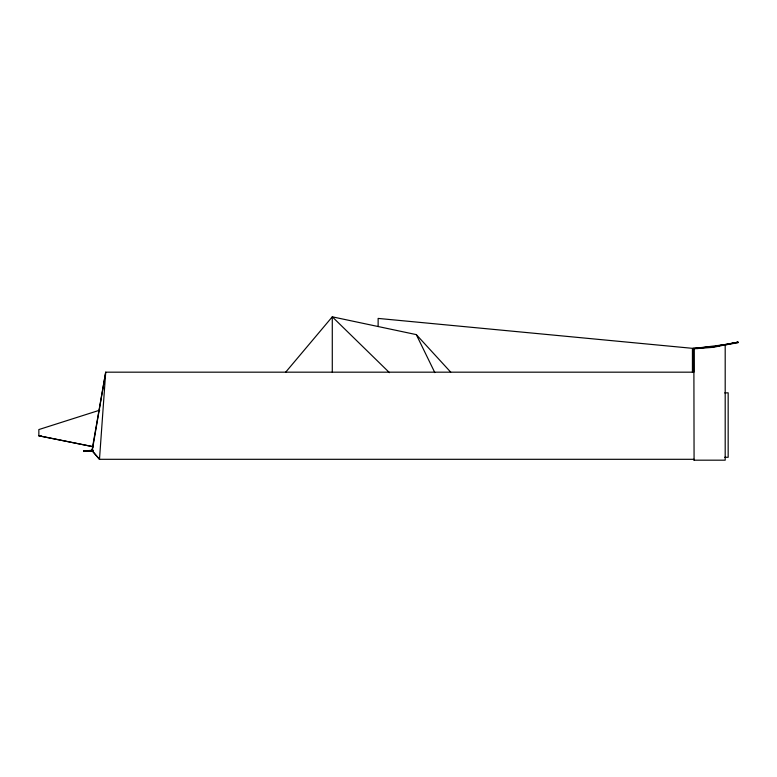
<?xml version="1.0" encoding="UTF-8"?>
<svg xmlns="http://www.w3.org/2000/svg" width="777" height="777" viewBox="0 0 777 777"><rect width="100%" height="100%" fill="white"/><g stroke="black" fill="none" stroke-linecap="round" stroke-linejoin="round"><path stroke-width="1.17" d="M694.075 460.178L694.075 459.304L99.485 459.304L92.21 450.835L105.711 372.173L693.89 372.173L693.851 348.805L694.075 460.178L725.194 460.178L725.194 344.92M285.577 372.3L332.284 316.822L416.307 334.615L450.709 372.134M99.738 410.169L38.85 429.564L38.85 435.79L93.337 446.746M715.821 346.183L738.15 342.162L713.237 347.329L692.831 348.883L692.831 348.387L706.73 347.28M738.15 342.162L713.237 346.833L692.831 348.387M722.863 345.357L738.15 342.657M696.153 348.193L725.194 344.59M697.328 348.523L700.883 348.242M92.181 450.777L99.485 459.304L105.711 372.173L91.977 450.359L83.663 451.456L83.663 450.961L93.318 450.223M83.663 451.456L93.221 450.718M93.318 450.718L84.033 451.456M724.776 392.919L728.166 392.822L728.166 457.284L724.776 457.284M712.412 346.833L713.257 347.329M83.663 450.961L84.489 450.961M41.2 435.994L38.85 435.79L93.269 446.736M389.462 372.669L332.284 316.822L332.284 372.173M91.948 450.301L92.21 450.835M416.307 334.615L434.829 372.61M737.266 342.162L737.266 342.657M693.715 348.387L693.715 348.883M692.433 372.27L692.433 348.329L378.137 318.415L378.137 326.534"/></g></svg>
